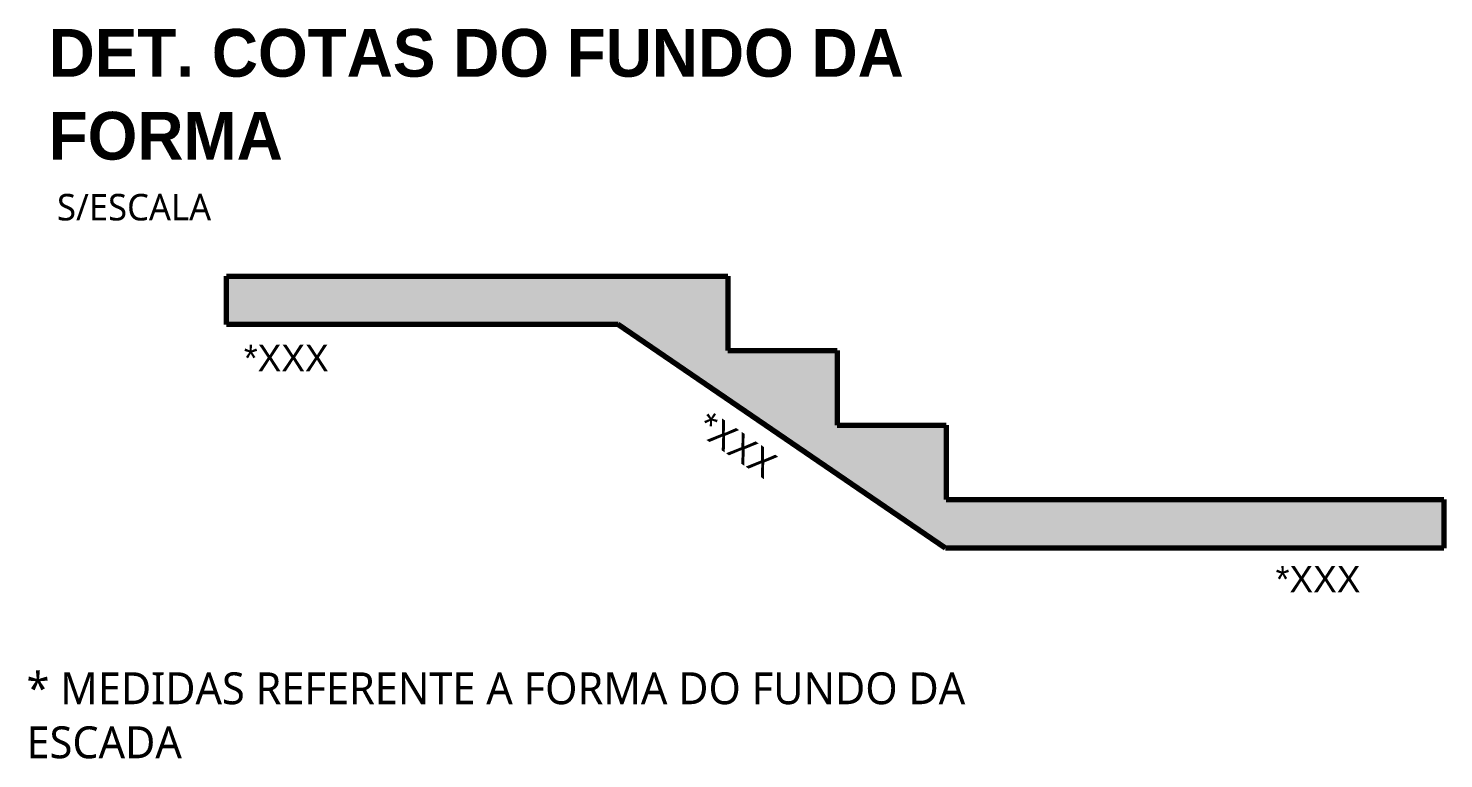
# Model space of a CAD drawing. Header units: centimetres. Extents: x -1475 to 26035, y -1239 to 84208.
# Drawn here: x 26022.03 to 26035.37, y 276.28 to 283.17 of the extents above; entities that cross this region are included whole.
import ezdxf

# ---------------------------------------------------------------- set-up
doc = ezdxf.new("R2010")
doc.units = ezdxf.units.CM
for name, color, linetype, lineweight in [('A-DETL-GENF', 7, 'Continuous', 18), ('A-DETL-MEDM', 7, 'Continuous', 70), ('G-ANNO-TEXT', 7, 'Continuous', 9)]:
    doc.layers.add(name, color=color, linetype=linetype, lineweight=lineweight)
doc.styles.add('Fira Sans_6', font='', dxfattribs={"height": 0.25})
doc.styles.add('Fira Sans_B', font='', dxfattribs={"height": 0.45})
doc.styles.add('Gadugi_7', font='gadugi.ttf', dxfattribs={"height": 0.25})
doc.styles.add('Gadugi_8', font='gadugi.ttf', dxfattribs={"height": 0.3})
doc.styles.get('Fira Sans_6').set_extended_font_data('Fira Sans')
doc.styles.get('Fira Sans_B').set_extended_font_data('Fira Sans', bold=True)

msp = doc.modelspace()

# ---------------------------------------------------------------- hatches: boundary and pattern name
at = {"layer": 'A-DETL-GENF', "true_color": 0xc0c0c0}
msp.add_hatch(color=9, dxfattribs=at).paths.add_polyline_path([(26030.985, 278.268), (26035.366, 278.268), (26035.366, 278.725), (26030.68, 278.725), (26030.68, 279.427), (26029.651, 279.427), (26029.651, 280.129), (26028.622, 280.129), (26028.622, 280.831), (26023.898, 280.831), (26023.898, 280.374), (26027.588, 280.374), (26030.674, 278.268)], flags=0)

# ---------------------------------------------------------------- linework, layer by layer
at = {"layer": 'A-DETL-MEDM'}
for p, q in [((26023.898, 280.374), (26023.898, 280.831)), ((26023.898, 280.831), (26028.622, 280.831)), ((26028.622, 280.831), (26028.622, 280.129)), ((26027.588, 280.374), (26023.898, 280.374)), ((26030.674, 278.268), (26027.588, 280.374)), ((26028.622, 280.129), (26029.651, 280.129)), ((26029.651, 280.129), (26029.651, 279.427)), ((26029.651, 279.427), (26030.68, 279.427)), ((26030.68, 279.427), (26030.68, 278.725)), ((26030.68, 278.725), (26035.366, 278.725)), ((26035.366, 278.725), (26035.366, 278.268)), ((26030.985, 278.268), (26030.674, 278.268)), ((26035.366, 278.268), (26030.985, 278.268))]:
    msp.add_line(p, q, dxfattribs=at)

# ---------------------------------------------------------------- texts
at = {"layer": 'G-ANNO-TEXT', "attachment_point": 1}
for s, insert, char_height, width, style in [('DET. COTAS DO FUNDO DA', (26022.223, 283.159), 0.45, 9.15527, 'Fira Sans_B'), ('FORMA', (26022.223, 282.378), 0.45, 2.50928, 'Fira Sans_B'), ('S/ESCALA', (26022.302, 281.605), 0.25, 1.84388, 'Gadugi_7'), ('*XXX', (26024.062, 280.183), 0.25, 0.92194, 'Fira Sans_6'), ('*XXX', (26033.783, 278.1), 0.25, 0.92194, 'Fira Sans_6'), ('* MEDIDAS REFERENTE A FORMA DO FUNDO DA', (26022.015, 277.097), 0.3, 11.15949, 'Gadugi_8'), ('ESCADA', (26022.015, 276.588), 0.3, 1.86793, 'Gadugi_8')]:
    msp.add_mtext(s, dxfattribs=dict(at, insert=insert, char_height=char_height, width=width, style=style))
at = {"layer": 'G-ANNO-TEXT', "insert": (26028.448, 279.571), "char_height": 0.25, "width": 0.92194, "attachment_point": 1, "rotation": 325.683, "style": 'Fira Sans_6'}
msp.add_mtext('*XXX', dxfattribs=at)

doc.saveas('drawing.dxf')
